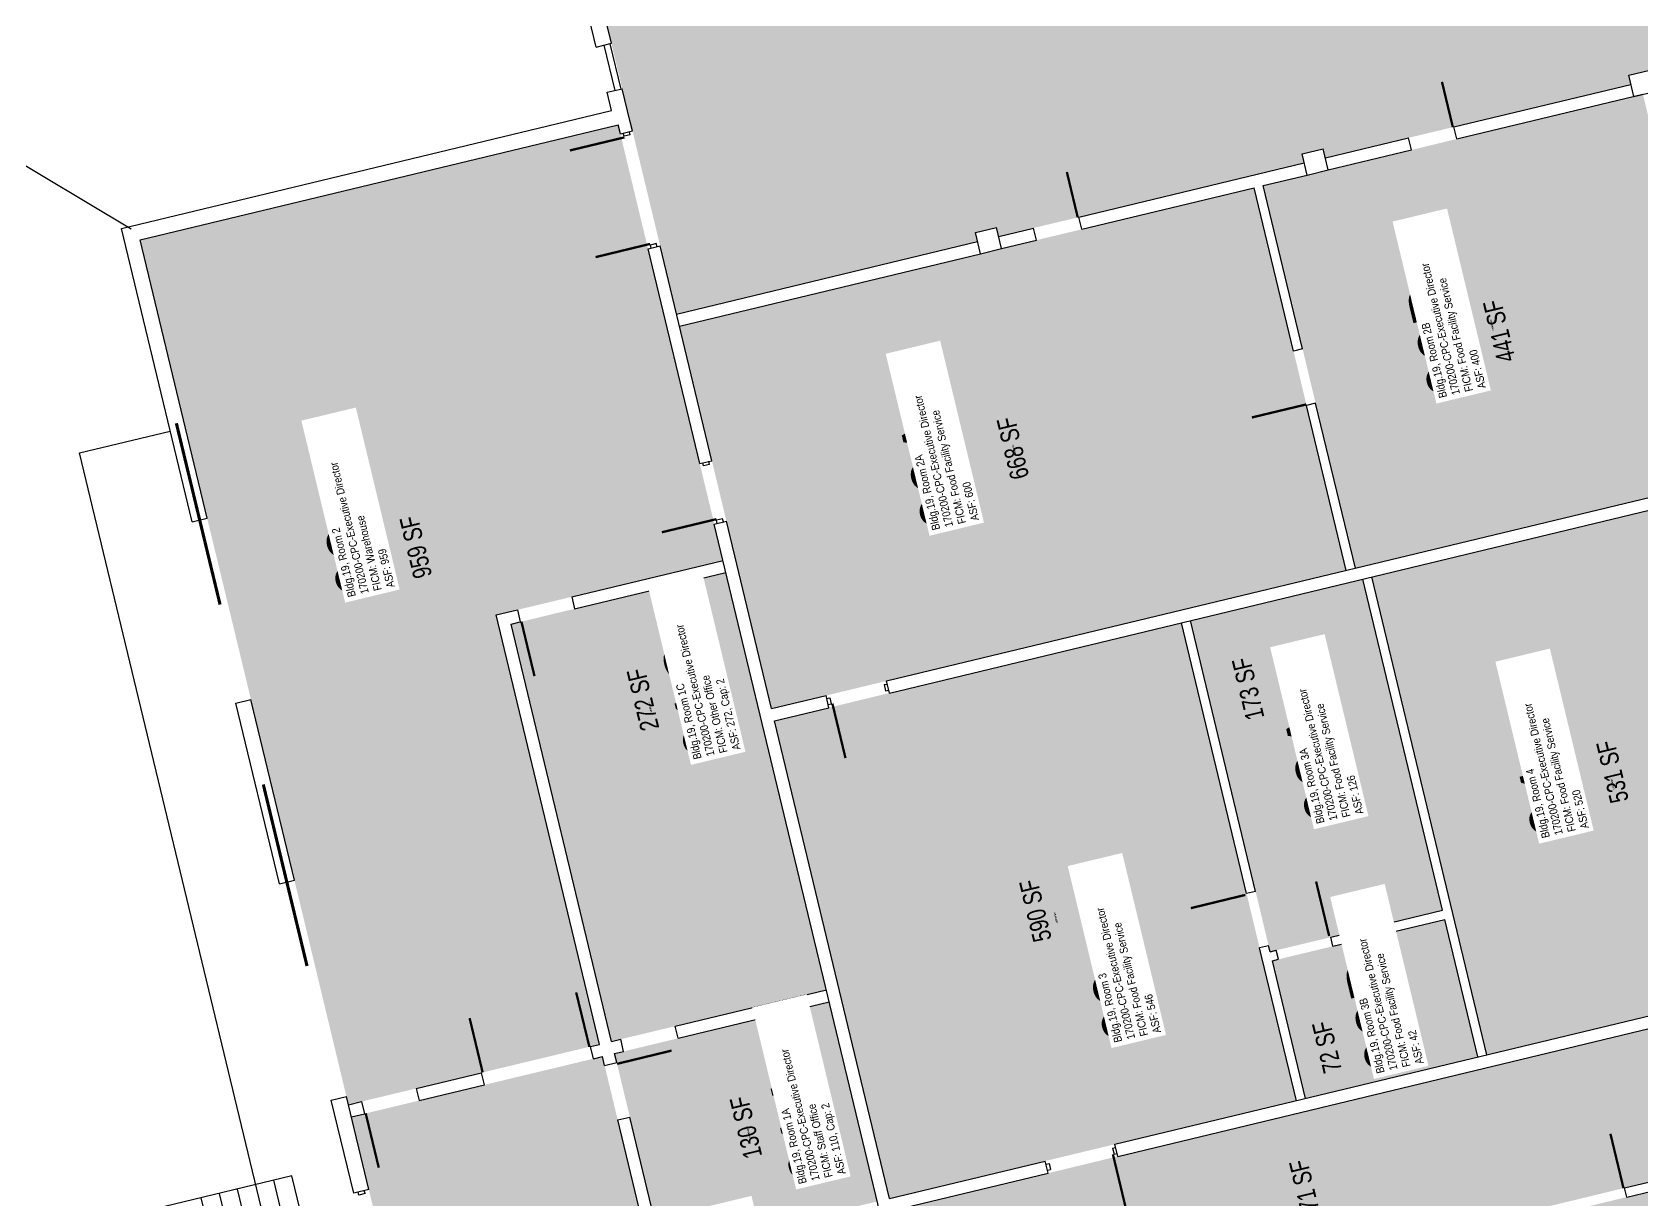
# Model space of a CAD drawing. Header units: inches. Extents: x 69214422 to 69219374, y 27667901 to 27671446.
# Drawn here: x 69215681 to 69216716, y 27669884 to 27670635 of the extents above; entities that cross this region are included whole.
import ezdxf
from ezdxf.enums import TextEntityAlignment as Align

# ---------------------------------------------------------------- set-up
doc = ezdxf.new("R2010")
doc.units = ezdxf.units.IN
doc.header["$LTSCALE"] = 100
doc.header["$MEASUREMENT"] = 0
for name, color, linetype in [('A-COLS', 5, 'CONTINUOUS'), ('A-DOOR', 2, 'CONTINUOUS'), ('A-GLAZ', 1, 'CONTINUOUS'), ('A-IDEN-RNUM', 7, 'CONTINUOUS'), ('A-IDEN-SNUM', 4, 'CONTINUOUS'), ('A-IDEN-VNUM', 4, 'CONTINUOUS'), ('A-SITE', 3, 'CONTINUOUS'), ('A-WALL', 5, 'CONTINUOUS'), ('AREA-TEXT', 3, 'CONTINUOUS'), ('Rooms-Category-Color', 7, 'CONTINUOUS'), ('Rooms-College-Color', 7, 'CONTINUOUS'), ('Rooms-Department-Color', 7, 'CONTINUOUS'), ('Rooms-Division-Color', 7, 'CONTINUOUS'), ('Rooms-Information', 7, 'CONTINUOUS')]:
    doc.layers.add(name, color=color, linetype=linetype)
doc.styles.add('CP_AREA', font='arial.ttf', dxfattribs={"height": 15})
doc.styles.add('CP_ROOMSNUMBER', font='arial.ttf', dxfattribs={"height": 1})
doc.styles.add('CP_ROOMVNUMBER', font='arial.ttf', dxfattribs={"width": 0.85, "height": 0.075})

msp = doc.modelspace()

# ---------------------------------------------------------------- hatches: boundary and pattern name
at = {"layer": 'Rooms-Category-Color', "true_color": 0xe3c5e1}
for points in [[(69216602.9, 27671101.2), (69216589.3, 27671097.9), (69216392.9, 27671050.6), (69216379.3, 27671047.4), (69216182.9, 27671000.1), (69216036.6, 27670964.9), (69216034.1, 27670964.3), (69216028.3, 27670962.9), (69215975.8, 27670950.2), (69215995, 27670870.5), (69215997.9, 27670858.4), (69215999.3, 27670852.5), (69216049.8, 27670643), (69216051.2, 27670637.2), (69216060.5, 27670598.3), (69216065.7, 27670576.9), (69216067.1, 27670571.1), (69216095.4, 27670453.4), (69216288.9, 27670500), (69216287.5, 27670505.8), (69216301.1, 27670509.1), (69216302.5, 27670503.3), (69216324.8, 27670508.7), (69216354, 27670515.7), (69216498.9, 27670550.6), (69216497.5, 27670556.4), (69216511.1, 27670559.7), (69216512.5, 27670553.8), (69216565.9, 27670566.7), (69216595.1, 27670573.7), (69216708.9, 27670601.1), (69216707.5, 27670606.9), (69216721.1, 27670610.2), (69216722.5, 27670604.4), (69216836.2, 27670631.8), (69216906.2, 27670648.6), (69216917.9, 27670651.4), (69216798.3, 27671148.2)], [(69216040.1, 27669982.4), (69216045.9, 27669983.8), (69215979.5, 27670259.9), (69215993.1, 27670263.2), (69216028.1, 27670271.6), (69216125.3, 27670295), (69216119.7, 27670318.4), (69216110.3, 27670357.3), (69216102.8, 27670388.4), (69216101.4, 27670394.2), (69216059.3, 27670569.2), (69216057.9, 27670575), (69215915.9, 27670540.9), (69215910.1, 27670539.5), (69215896.5, 27670536.2), (69215890.7, 27670534.8), (69215750.7, 27670501.1), (69215775.9, 27670396.1), (69215777.3, 27670390.2), (69215788.6, 27670343.6), (69215790, 27670337.7), (69215793.7, 27670322.2), (69215818.8, 27670218.2), (69215820.2, 27670212.3), (69215841.9, 27670121.9), (69215843.3, 27670116.1), (69215853.2, 27670075.2), (69215883.2, 27669950.3), (69215884.5, 27669945), (69215970.1, 27669965.6)]]:
    msp.add_hatch(color=254, dxfattribs=at).paths.add_polyline_path(points)
at = {"layer": 'Rooms-Category-Color', "true_color": 0xadadad}
msp.add_hatch(color=253, dxfattribs=at).paths.add_polyline_path([(69216933.4, 27670181), (69216925, 27670216), (69216827.4, 27670621.4), (69216838.1, 27670624), (69216908.1, 27670640.8), (69216919.8, 27670643.7), (69216980.9, 27670389.9), (69216987.9, 27670360.7), (69216993.5, 27670337.4), (69217025.1, 27670206.1), (69217033, 27670173.1), (69217091.8, 27669929.1), (69217114.3, 27669835.7), (69217183.1, 27669549.9), (69217185.4, 27669540.2), (69217219.3, 27669399.2), (69217209.6, 27669396.9), (69217135.7, 27669379.1), (69217126, 27669376.7), (69217108.9, 27669447.7), (69217099.6, 27669486.6), (69217096.3, 27669500.2), (69217094.9, 27669506), (69217086.4, 27669541), (69217074.5, 27669590.6), (69217034.7, 27669755.9), (69217026.3, 27669790.9), (69216985.8, 27669959.1), (69216704.8, 27669891.5), (69216669.8, 27669883), (69216577.5, 27669860.8), (69216542.5, 27669852.4), (69216297.5, 27669793.4), (69216108.9, 27669748), (69216133.2, 27669646.9), (69216080.7, 27669634.2), (69216010.7, 27669617.4), (69215966, 27669606.6), (69215955.4, 27669650.4), (69215944.7, 27669695.1), (69215941.3, 27669709.2), (69215918.7, 27669803), (69215917.3, 27669808.9), (69215907, 27669851.6), (69215897.6, 27669890.5), (69215889.7, 27669923.6), (69215886.4, 27669937.2), (69215972, 27669957.8), (69216042, 27669974.6), (69216047.8, 27669976), (69216049.2, 27669970.2), (69216057.6, 27669935.2), (69216080.6, 27669839.9), (69216226.4, 27669875), (69216234.2, 27669876.9), (69216254.6, 27669881.8), (69216276, 27669887), (69216334.3, 27669901), (69216379, 27669911.8), (69216553.9, 27669953.9), (69216556.1, 27669954.4), (69216606.4, 27669966.5), (69216608.6, 27669967), (69216729, 27669996), (69216734.9, 27669997.4), (69216962.4, 27670052.2), (69216963.3, 27670052.4), (69216961.5, 27670060.2), (69216960.5, 27670060), (69216933.3, 27670053.4), (69216927.9, 27670075.8), (69216918.1, 27670116.6), (69216911.3, 27670144.8), (69216940.4, 27670151.8)])
at = {"layer": 'Rooms-Category-Color', "true_color": 0xffe090}
for points in [[(69216500.7, 27670542.8), (69216514.3, 27670546.1), (69216567.8, 27670558.9), (69216597, 27670566), (69216716.6, 27670594.7), (69216775.8, 27670348.8), (69216531.8, 27670290), (69216506.2, 27670396), (69216497.8, 27670431), (69216472.5, 27670536)], [(69216118.1, 27670359.1), (69216097.3, 27670445.7), (69216290.7, 27670492.2), (69216304.3, 27670495.5), (69216326.7, 27670500.9), (69216355.9, 27670507.9), (69216466.7, 27670534.6), (69216492, 27670429.6), (69216500.4, 27670394.6), (69216525.9, 27670288.6), (69216230.4, 27670217.5), (69216191.5, 27670208.1), (69216186.6, 27670206.9), (69216176.9, 27670204.6), (69216156.5, 27670199.7), (69216130.5, 27670307.6), (69216129.1, 27670313.4), (69216127.5, 27670320.2)], [(69216815.3, 27670184.4), (69216808.3, 27670213.6), (69216777.7, 27670341), (69216542.4, 27670284.4), (69216616.3, 27669977.1), (69216721.3, 27670002.4), (69216727.2, 27670003.8), (69216838, 27670030.5), (69216843.8, 27670031.9), (69216851.6, 27670033.8), (69216846.2, 27670056.1), (69216836.4, 27670097)], [(69216477, 27670043.3), (69216476, 27670047.2), (69216467.6, 27670082.2), (69216425.7, 27670256.3), (69216536.5, 27670282.9), (69216587.8, 27670070), (69216515.9, 27670052.7), (69216480.9, 27670044.3)], [(69216178.8, 27670196.8), (69216158.3, 27670191.9), (69216232.3, 27669884.7), (69216252.7, 27669889.6), (69216274.1, 27669894.7), (69216318.8, 27669905.5), (69216324.7, 27669906.9), (69216332.4, 27669908.8), (69216377.2, 27669919.6), (69216470.5, 27669942), (69216476.3, 27669943.4), (69216493.8, 27669947.6), (69216470.2, 27670045.8), (69216461.8, 27670080.8), (69216419.9, 27670254.9), (69216232.2, 27670209.7), (69216193.3, 27670200.3), (69216188.5, 27670199.2)], [(69216478.4, 27670037.5), (69216482.3, 27670038.5), (69216517.3, 27670046.9), (69216589.2, 27670064.2), (69216610.5, 27669975.7), (69216593, 27669971.5), (69216587.2, 27669970.1), (69216499.7, 27669949)], [(69217020.5, 27669789.5), (69216981.4, 27669951.9), (69216706.2, 27669885.6), (69216671.2, 27669877.2), (69216590.5, 27669857.8), (69216691.2, 27669439.7), (69216899.2, 27669489.8), (69216938.1, 27669499.2), (69216984.8, 27669510.4), (69216993.2, 27669475.4), (69217090.4, 27669498.8), (69217089, 27669504.6), (69217080.6, 27669539.6), (69217070.1, 27669583.4), (69217028.9, 27669754.5)]]:
    msp.add_hatch(color=41, dxfattribs=at).paths.add_polyline_path(points)
at = {"layer": 'Rooms-Category-Color', "true_color": 0xfa9ba3}
for points in [[(69215994.9, 27670255.4), (69216029.9, 27670263.9), (69216127.2, 27670287.3), (69216127.4, 27670286.3), (69216149.2, 27670195.9), (69216150.6, 27670190), (69216191.8, 27670018.9), (69216094.5, 27669995.5), (69216059.5, 27669987.1), (69216053.7, 27669985.7), (69215989.1, 27670254)], [(69216055.6, 27669977.9), (69216061.4, 27669979.3), (69216096.4, 27669987.7), (69216193.6, 27670011.1), (69216224.5, 27669882.8), (69216220.6, 27669881.9), (69216214.8, 27669880.5), (69216086.5, 27669849.6), (69216073.8, 27669902.1), (69216065.4, 27669937.1), (69216060, 27669959.4), (69216057, 27669972.1)]]:
    msp.add_hatch(color=241, dxfattribs=at).paths.add_polyline_path(points)
at = {"layer": 'Rooms-College-Color', "true_color": 0xadadad}
for points in [[(69216602.9, 27671101.2), (69216589.3, 27671097.9), (69216392.9, 27671050.6), (69216379.3, 27671047.4), (69216182.9, 27671000.1), (69216036.6, 27670964.9), (69216034.1, 27670964.3), (69216028.3, 27670962.9), (69215975.8, 27670950.2), (69215995, 27670870.5), (69215997.9, 27670858.4), (69215999.3, 27670852.5), (69216049.8, 27670643), (69216051.2, 27670637.2), (69216060.5, 27670598.3), (69216065.7, 27670576.9), (69216067.1, 27670571.1), (69216095.4, 27670453.4), (69216288.9, 27670500), (69216287.5, 27670505.8), (69216301.1, 27670509.1), (69216302.5, 27670503.3), (69216324.8, 27670508.7), (69216354, 27670515.7), (69216498.9, 27670550.6), (69216497.5, 27670556.4), (69216511.1, 27670559.7), (69216512.5, 27670553.8), (69216565.9, 27670566.7), (69216595.1, 27670573.7), (69216708.9, 27670601.1), (69216707.5, 27670606.9), (69216721.1, 27670610.2), (69216722.5, 27670604.4), (69216836.2, 27670631.8), (69216906.2, 27670648.6), (69216917.9, 27670651.4), (69216798.3, 27671148.2)], [(69216933.4, 27670181), (69216925, 27670216), (69216827.4, 27670621.4), (69216838.1, 27670624), (69216908.1, 27670640.8), (69216919.8, 27670643.7), (69216980.9, 27670389.9), (69216987.9, 27670360.7), (69216993.5, 27670337.4), (69217025.1, 27670206.1), (69217033, 27670173.1), (69217091.8, 27669929.1), (69217114.3, 27669835.7), (69217183.1, 27669549.9), (69217185.4, 27669540.2), (69217219.3, 27669399.2), (69217209.6, 27669396.9), (69217135.7, 27669379.1), (69217126, 27669376.7), (69217108.9, 27669447.7), (69217099.6, 27669486.6), (69217096.3, 27669500.2), (69217094.9, 27669506), (69217086.4, 27669541), (69217074.5, 27669590.6), (69217034.7, 27669755.9), (69217026.3, 27669790.9), (69216985.8, 27669959.1), (69216704.8, 27669891.5), (69216669.8, 27669883), (69216577.5, 27669860.8), (69216542.5, 27669852.4), (69216297.5, 27669793.4), (69216108.9, 27669748), (69216133.2, 27669646.9), (69216080.7, 27669634.2), (69216010.7, 27669617.4), (69215966, 27669606.6), (69215955.4, 27669650.4), (69215944.7, 27669695.1), (69215941.3, 27669709.2), (69215918.7, 27669803), (69215917.3, 27669808.9), (69215907, 27669851.6), (69215897.6, 27669890.5), (69215889.7, 27669923.6), (69215886.4, 27669937.2), (69215972, 27669957.8), (69216042, 27669974.6), (69216047.8, 27669976), (69216049.2, 27669970.2), (69216057.6, 27669935.2), (69216080.6, 27669839.9), (69216226.4, 27669875), (69216234.2, 27669876.9), (69216254.6, 27669881.8), (69216276, 27669887), (69216334.3, 27669901), (69216379, 27669911.8), (69216553.9, 27669953.9), (69216556.1, 27669954.4), (69216606.4, 27669966.5), (69216608.6, 27669967), (69216729, 27669996), (69216734.9, 27669997.4), (69216962.4, 27670052.2), (69216963.3, 27670052.4), (69216961.5, 27670060.2), (69216960.5, 27670060), (69216933.3, 27670053.4), (69216927.9, 27670075.8), (69216918.1, 27670116.6), (69216911.3, 27670144.8), (69216940.4, 27670151.8)], [(69216500.7, 27670542.8), (69216514.3, 27670546.1), (69216567.8, 27670558.9), (69216597, 27670566), (69216716.6, 27670594.7), (69216775.8, 27670348.8), (69216531.8, 27670290), (69216506.2, 27670396), (69216497.8, 27670431), (69216472.5, 27670536)], [(69216040.1, 27669982.4), (69216045.9, 27669983.8), (69215979.5, 27670259.9), (69215993.1, 27670263.2), (69216028.1, 27670271.6), (69216125.3, 27670295), (69216119.7, 27670318.4), (69216110.3, 27670357.3), (69216102.8, 27670388.4), (69216101.4, 27670394.2), (69216059.3, 27670569.2), (69216057.9, 27670575), (69215915.9, 27670540.9), (69215910.1, 27670539.5), (69215896.5, 27670536.2), (69215890.7, 27670534.8), (69215750.7, 27670501.1), (69215775.9, 27670396.1), (69215777.3, 27670390.2), (69215788.6, 27670343.6), (69215790, 27670337.7), (69215793.7, 27670322.2), (69215818.8, 27670218.2), (69215820.2, 27670212.3), (69215841.9, 27670121.9), (69215843.3, 27670116.1), (69215853.2, 27670075.2), (69215883.2, 27669950.3), (69215884.5, 27669945), (69215970.1, 27669965.6)], [(69216118.1, 27670359.1), (69216097.3, 27670445.7), (69216290.7, 27670492.2), (69216304.3, 27670495.5), (69216326.7, 27670500.9), (69216355.9, 27670507.9), (69216466.7, 27670534.6), (69216492, 27670429.6), (69216500.4, 27670394.6), (69216525.9, 27670288.6), (69216230.4, 27670217.5), (69216191.5, 27670208.1), (69216186.6, 27670206.9), (69216176.9, 27670204.6), (69216156.5, 27670199.7), (69216130.5, 27670307.6), (69216129.1, 27670313.4), (69216127.5, 27670320.2)], [(69216815.3, 27670184.4), (69216808.3, 27670213.6), (69216777.7, 27670341), (69216542.4, 27670284.4), (69216616.3, 27669977.1), (69216721.3, 27670002.4), (69216727.2, 27670003.8), (69216838, 27670030.5), (69216843.8, 27670031.9), (69216851.6, 27670033.8), (69216846.2, 27670056.1), (69216836.4, 27670097)], [(69215994.9, 27670255.4), (69216029.9, 27670263.9), (69216127.2, 27670287.3), (69216127.4, 27670286.3), (69216149.2, 27670195.9), (69216150.6, 27670190), (69216191.8, 27670018.9), (69216094.5, 27669995.5), (69216059.5, 27669987.1), (69216053.7, 27669985.7), (69215989.1, 27670254)], [(69216477, 27670043.3), (69216476, 27670047.2), (69216467.6, 27670082.2), (69216425.7, 27670256.3), (69216536.5, 27670282.9), (69216587.8, 27670070), (69216515.9, 27670052.7), (69216480.9, 27670044.3)], [(69216178.8, 27670196.8), (69216158.3, 27670191.9), (69216232.3, 27669884.7), (69216252.7, 27669889.6), (69216274.1, 27669894.7), (69216318.8, 27669905.5), (69216324.7, 27669906.9), (69216332.4, 27669908.8), (69216377.2, 27669919.6), (69216470.5, 27669942), (69216476.3, 27669943.4), (69216493.8, 27669947.6), (69216470.2, 27670045.8), (69216461.8, 27670080.8), (69216419.9, 27670254.9), (69216232.2, 27670209.7), (69216193.3, 27670200.3), (69216188.5, 27670199.2)], [(69216478.4, 27670037.5), (69216482.3, 27670038.5), (69216517.3, 27670046.9), (69216589.2, 27670064.2), (69216610.5, 27669975.7), (69216593, 27669971.5), (69216587.2, 27669970.1), (69216499.7, 27669949)], [(69216055.6, 27669977.9), (69216061.4, 27669979.3), (69216096.4, 27669987.7), (69216193.6, 27670011.1), (69216224.5, 27669882.8), (69216220.6, 27669881.9), (69216214.8, 27669880.5), (69216086.5, 27669849.6), (69216073.8, 27669902.1), (69216065.4, 27669937.1), (69216060, 27669959.4), (69216057, 27669972.1)], [(69217020.5, 27669789.5), (69216981.4, 27669951.9), (69216706.2, 27669885.6), (69216671.2, 27669877.2), (69216590.5, 27669857.8), (69216691.2, 27669439.7), (69216899.2, 27669489.8), (69216938.1, 27669499.2), (69216984.8, 27669510.4), (69216993.2, 27669475.4), (69217090.4, 27669498.8), (69217089, 27669504.6), (69217080.6, 27669539.6), (69217070.1, 27669583.4), (69217028.9, 27669754.5)]]:
    msp.add_hatch(color=253, dxfattribs=at).paths.add_polyline_path(points)
at = {"layer": 'Rooms-Department-Color', "true_color": 0x80bc67}
for points in [[(69216602.9, 27671101.2), (69216589.3, 27671097.9), (69216392.9, 27671050.6), (69216379.3, 27671047.4), (69216182.9, 27671000.1), (69216036.6, 27670964.9), (69216034.1, 27670964.3), (69216028.3, 27670962.9), (69215975.8, 27670950.2), (69215995, 27670870.5), (69215997.9, 27670858.4), (69215999.3, 27670852.5), (69216049.8, 27670643), (69216051.2, 27670637.2), (69216060.5, 27670598.3), (69216065.7, 27670576.9), (69216067.1, 27670571.1), (69216095.4, 27670453.4), (69216288.9, 27670500), (69216287.5, 27670505.8), (69216301.1, 27670509.1), (69216302.5, 27670503.3), (69216324.8, 27670508.7), (69216354, 27670515.7), (69216498.9, 27670550.6), (69216497.5, 27670556.4), (69216511.1, 27670559.7), (69216512.5, 27670553.8), (69216565.9, 27670566.7), (69216595.1, 27670573.7), (69216708.9, 27670601.1), (69216707.5, 27670606.9), (69216721.1, 27670610.2), (69216722.5, 27670604.4), (69216836.2, 27670631.8), (69216906.2, 27670648.6), (69216917.9, 27670651.4), (69216798.3, 27671148.2)], [(69216500.7, 27670542.8), (69216514.3, 27670546.1), (69216567.8, 27670558.9), (69216597, 27670566), (69216716.6, 27670594.7), (69216775.8, 27670348.8), (69216531.8, 27670290), (69216506.2, 27670396), (69216497.8, 27670431), (69216472.5, 27670536)], [(69216040.1, 27669982.4), (69216045.9, 27669983.8), (69215979.5, 27670259.9), (69215993.1, 27670263.2), (69216028.1, 27670271.6), (69216125.3, 27670295), (69216119.7, 27670318.4), (69216110.3, 27670357.3), (69216102.8, 27670388.4), (69216101.4, 27670394.2), (69216059.3, 27670569.2), (69216057.9, 27670575), (69215915.9, 27670540.9), (69215910.1, 27670539.5), (69215896.5, 27670536.2), (69215890.7, 27670534.8), (69215750.7, 27670501.1), (69215775.9, 27670396.1), (69215777.3, 27670390.2), (69215788.6, 27670343.6), (69215790, 27670337.7), (69215793.7, 27670322.2), (69215818.8, 27670218.2), (69215820.2, 27670212.3), (69215841.9, 27670121.9), (69215843.3, 27670116.1), (69215853.2, 27670075.2), (69215883.2, 27669950.3), (69215884.5, 27669945), (69215970.1, 27669965.6)], [(69216118.1, 27670359.1), (69216097.3, 27670445.7), (69216290.7, 27670492.2), (69216304.3, 27670495.5), (69216326.7, 27670500.9), (69216355.9, 27670507.9), (69216466.7, 27670534.6), (69216492, 27670429.6), (69216500.4, 27670394.6), (69216525.9, 27670288.6), (69216230.4, 27670217.5), (69216191.5, 27670208.1), (69216186.6, 27670206.9), (69216176.9, 27670204.6), (69216156.5, 27670199.7), (69216130.5, 27670307.6), (69216129.1, 27670313.4), (69216127.5, 27670320.2)], [(69216815.3, 27670184.4), (69216808.3, 27670213.6), (69216777.7, 27670341), (69216542.4, 27670284.4), (69216616.3, 27669977.1), (69216721.3, 27670002.4), (69216727.2, 27670003.8), (69216838, 27670030.5), (69216843.8, 27670031.9), (69216851.6, 27670033.8), (69216846.2, 27670056.1), (69216836.4, 27670097)], [(69215994.9, 27670255.4), (69216029.9, 27670263.9), (69216127.2, 27670287.3), (69216127.4, 27670286.3), (69216149.2, 27670195.9), (69216150.6, 27670190), (69216191.8, 27670018.9), (69216094.5, 27669995.5), (69216059.5, 27669987.1), (69216053.7, 27669985.7), (69215989.1, 27670254)], [(69216477, 27670043.3), (69216476, 27670047.2), (69216467.6, 27670082.2), (69216425.7, 27670256.3), (69216536.5, 27670282.9), (69216587.8, 27670070), (69216515.9, 27670052.7), (69216480.9, 27670044.3)], [(69216178.8, 27670196.8), (69216158.3, 27670191.9), (69216232.3, 27669884.7), (69216252.7, 27669889.6), (69216274.1, 27669894.7), (69216318.8, 27669905.5), (69216324.7, 27669906.9), (69216332.4, 27669908.8), (69216377.2, 27669919.6), (69216470.5, 27669942), (69216476.3, 27669943.4), (69216493.8, 27669947.6), (69216470.2, 27670045.8), (69216461.8, 27670080.8), (69216419.9, 27670254.9), (69216232.2, 27670209.7), (69216193.3, 27670200.3), (69216188.5, 27670199.2)], [(69216478.4, 27670037.5), (69216482.3, 27670038.5), (69216517.3, 27670046.9), (69216589.2, 27670064.2), (69216610.5, 27669975.7), (69216593, 27669971.5), (69216587.2, 27669970.1), (69216499.7, 27669949)], [(69216055.6, 27669977.9), (69216061.4, 27669979.3), (69216096.4, 27669987.7), (69216193.6, 27670011.1), (69216224.5, 27669882.8), (69216220.6, 27669881.9), (69216214.8, 27669880.5), (69216086.5, 27669849.6), (69216073.8, 27669902.1), (69216065.4, 27669937.1), (69216060, 27669959.4), (69216057, 27669972.1)], [(69217020.5, 27669789.5), (69216981.4, 27669951.9), (69216706.2, 27669885.6), (69216671.2, 27669877.2), (69216590.5, 27669857.8), (69216691.2, 27669439.7), (69216899.2, 27669489.8), (69216938.1, 27669499.2), (69216984.8, 27669510.4), (69216993.2, 27669475.4), (69217090.4, 27669498.8), (69217089, 27669504.6), (69217080.6, 27669539.6), (69217070.1, 27669583.4), (69217028.9, 27669754.5)]]:
    msp.add_hatch(color=83, dxfattribs=at).paths.add_polyline_path(points)
at = {"layer": 'Rooms-Department-Color', "true_color": 0xacacac}
msp.add_hatch(color=253, dxfattribs=at).paths.add_polyline_path([(69216933.4, 27670181), (69216925, 27670216), (69216827.4, 27670621.4), (69216838.1, 27670624), (69216908.1, 27670640.8), (69216919.8, 27670643.7), (69216980.9, 27670389.9), (69216987.9, 27670360.7), (69216993.5, 27670337.4), (69217025.1, 27670206.1), (69217033, 27670173.1), (69217091.8, 27669929.1), (69217114.3, 27669835.7), (69217183.1, 27669549.9), (69217185.4, 27669540.2), (69217219.3, 27669399.2), (69217209.6, 27669396.9), (69217135.7, 27669379.1), (69217126, 27669376.7), (69217108.9, 27669447.7), (69217099.6, 27669486.6), (69217096.3, 27669500.2), (69217094.9, 27669506), (69217086.4, 27669541), (69217074.5, 27669590.6), (69217034.7, 27669755.9), (69217026.3, 27669790.9), (69216985.8, 27669959.1), (69216704.8, 27669891.5), (69216669.8, 27669883), (69216577.5, 27669860.8), (69216542.5, 27669852.4), (69216297.5, 27669793.4), (69216108.9, 27669748), (69216133.2, 27669646.9), (69216080.7, 27669634.2), (69216010.7, 27669617.4), (69215966, 27669606.6), (69215955.4, 27669650.4), (69215944.7, 27669695.1), (69215941.3, 27669709.2), (69215918.7, 27669803), (69215917.3, 27669808.9), (69215907, 27669851.6), (69215897.6, 27669890.5), (69215889.7, 27669923.6), (69215886.4, 27669937.2), (69215972, 27669957.8), (69216042, 27669974.6), (69216047.8, 27669976), (69216049.2, 27669970.2), (69216057.6, 27669935.2), (69216080.6, 27669839.9), (69216226.4, 27669875), (69216234.2, 27669876.9), (69216254.6, 27669881.8), (69216276, 27669887), (69216334.3, 27669901), (69216379, 27669911.8), (69216553.9, 27669953.9), (69216556.1, 27669954.4), (69216606.4, 27669966.5), (69216608.6, 27669967), (69216729, 27669996), (69216734.9, 27669997.4), (69216962.4, 27670052.2), (69216963.3, 27670052.4), (69216961.5, 27670060.2), (69216960.5, 27670060), (69216933.3, 27670053.4), (69216927.9, 27670075.8), (69216918.1, 27670116.6), (69216911.3, 27670144.8), (69216940.4, 27670151.8)])
at = {"layer": 'Rooms-Division-Color', "true_color": 0x80bc67}
for points in [[(69216602.9, 27671101.2), (69216589.3, 27671097.9), (69216392.9, 27671050.6), (69216379.3, 27671047.4), (69216182.9, 27671000.1), (69216036.6, 27670964.9), (69216034.1, 27670964.3), (69216028.3, 27670962.9), (69215975.8, 27670950.2), (69215995, 27670870.5), (69215997.9, 27670858.4), (69215999.3, 27670852.5), (69216049.8, 27670643), (69216051.2, 27670637.2), (69216060.5, 27670598.3), (69216065.7, 27670576.9), (69216067.1, 27670571.1), (69216095.4, 27670453.4), (69216288.9, 27670500), (69216287.5, 27670505.8), (69216301.1, 27670509.1), (69216302.5, 27670503.3), (69216324.8, 27670508.7), (69216354, 27670515.7), (69216498.9, 27670550.6), (69216497.5, 27670556.4), (69216511.1, 27670559.7), (69216512.5, 27670553.8), (69216565.9, 27670566.7), (69216595.1, 27670573.7), (69216708.9, 27670601.1), (69216707.5, 27670606.9), (69216721.1, 27670610.2), (69216722.5, 27670604.4), (69216836.2, 27670631.8), (69216906.2, 27670648.6), (69216917.9, 27670651.4), (69216798.3, 27671148.2)], [(69216500.7, 27670542.8), (69216514.3, 27670546.1), (69216567.8, 27670558.9), (69216597, 27670566), (69216716.6, 27670594.7), (69216775.8, 27670348.8), (69216531.8, 27670290), (69216506.2, 27670396), (69216497.8, 27670431), (69216472.5, 27670536)], [(69216040.1, 27669982.4), (69216045.9, 27669983.8), (69215979.5, 27670259.9), (69215993.1, 27670263.2), (69216028.1, 27670271.6), (69216125.3, 27670295), (69216119.7, 27670318.4), (69216110.3, 27670357.3), (69216102.8, 27670388.4), (69216101.4, 27670394.2), (69216059.3, 27670569.2), (69216057.9, 27670575), (69215915.9, 27670540.9), (69215910.1, 27670539.5), (69215896.5, 27670536.2), (69215890.7, 27670534.8), (69215750.7, 27670501.1), (69215775.9, 27670396.1), (69215777.3, 27670390.2), (69215788.6, 27670343.6), (69215790, 27670337.7), (69215793.7, 27670322.2), (69215818.8, 27670218.2), (69215820.2, 27670212.3), (69215841.9, 27670121.9), (69215843.3, 27670116.1), (69215853.2, 27670075.2), (69215883.2, 27669950.3), (69215884.5, 27669945), (69215970.1, 27669965.6)], [(69216118.1, 27670359.1), (69216097.3, 27670445.7), (69216290.7, 27670492.2), (69216304.3, 27670495.5), (69216326.7, 27670500.9), (69216355.9, 27670507.9), (69216466.7, 27670534.6), (69216492, 27670429.6), (69216500.4, 27670394.6), (69216525.9, 27670288.6), (69216230.4, 27670217.5), (69216191.5, 27670208.1), (69216186.6, 27670206.9), (69216176.9, 27670204.6), (69216156.5, 27670199.7), (69216130.5, 27670307.6), (69216129.1, 27670313.4), (69216127.5, 27670320.2)], [(69216815.3, 27670184.4), (69216808.3, 27670213.6), (69216777.7, 27670341), (69216542.4, 27670284.4), (69216616.3, 27669977.1), (69216721.3, 27670002.4), (69216727.2, 27670003.8), (69216838, 27670030.5), (69216843.8, 27670031.9), (69216851.6, 27670033.8), (69216846.2, 27670056.1), (69216836.4, 27670097)], [(69215994.9, 27670255.4), (69216029.9, 27670263.9), (69216127.2, 27670287.3), (69216127.4, 27670286.3), (69216149.2, 27670195.9), (69216150.6, 27670190), (69216191.8, 27670018.9), (69216094.5, 27669995.5), (69216059.5, 27669987.1), (69216053.7, 27669985.7), (69215989.1, 27670254)], [(69216477, 27670043.3), (69216476, 27670047.2), (69216467.6, 27670082.2), (69216425.7, 27670256.3), (69216536.5, 27670282.9), (69216587.8, 27670070), (69216515.9, 27670052.7), (69216480.9, 27670044.3)], [(69216178.8, 27670196.8), (69216158.3, 27670191.9), (69216232.3, 27669884.7), (69216252.7, 27669889.6), (69216274.1, 27669894.7), (69216318.8, 27669905.5), (69216324.7, 27669906.9), (69216332.4, 27669908.8), (69216377.2, 27669919.6), (69216470.5, 27669942), (69216476.3, 27669943.4), (69216493.8, 27669947.6), (69216470.2, 27670045.8), (69216461.8, 27670080.8), (69216419.9, 27670254.9), (69216232.2, 27670209.7), (69216193.3, 27670200.3), (69216188.5, 27670199.2)], [(69216478.4, 27670037.5), (69216482.3, 27670038.5), (69216517.3, 27670046.9), (69216589.2, 27670064.2), (69216610.5, 27669975.7), (69216593, 27669971.5), (69216587.2, 27669970.1), (69216499.7, 27669949)], [(69216055.6, 27669977.9), (69216061.4, 27669979.3), (69216096.4, 27669987.7), (69216193.6, 27670011.1), (69216224.5, 27669882.8), (69216220.6, 27669881.9), (69216214.8, 27669880.5), (69216086.5, 27669849.6), (69216073.8, 27669902.1), (69216065.4, 27669937.1), (69216060, 27669959.4), (69216057, 27669972.1)], [(69217020.5, 27669789.5), (69216981.4, 27669951.9), (69216706.2, 27669885.6), (69216671.2, 27669877.2), (69216590.5, 27669857.8), (69216691.2, 27669439.7), (69216899.2, 27669489.8), (69216938.1, 27669499.2), (69216984.8, 27669510.4), (69216993.2, 27669475.4), (69217090.4, 27669498.8), (69217089, 27669504.6), (69217080.6, 27669539.6), (69217070.1, 27669583.4), (69217028.9, 27669754.5)]]:
    msp.add_hatch(color=83, dxfattribs=at).paths.add_polyline_path(points)
at = {"layer": 'Rooms-Division-Color', "true_color": 0xadadad}
msp.add_hatch(color=253, dxfattribs=at).paths.add_polyline_path([(69216933.4, 27670181), (69216925, 27670216), (69216827.4, 27670621.4), (69216838.1, 27670624), (69216908.1, 27670640.8), (69216919.8, 27670643.7), (69216980.9, 27670389.9), (69216987.9, 27670360.7), (69216993.5, 27670337.4), (69217025.1, 27670206.1), (69217033, 27670173.1), (69217091.8, 27669929.1), (69217114.3, 27669835.7), (69217183.1, 27669549.9), (69217185.4, 27669540.2), (69217219.3, 27669399.2), (69217209.6, 27669396.9), (69217135.7, 27669379.1), (69217126, 27669376.7), (69217108.9, 27669447.7), (69217099.6, 27669486.6), (69217096.3, 27669500.2), (69217094.9, 27669506), (69217086.4, 27669541), (69217074.5, 27669590.6), (69217034.7, 27669755.9), (69217026.3, 27669790.9), (69216985.8, 27669959.1), (69216704.8, 27669891.5), (69216669.8, 27669883), (69216577.5, 27669860.8), (69216542.5, 27669852.4), (69216297.5, 27669793.4), (69216108.9, 27669748), (69216133.2, 27669646.9), (69216080.7, 27669634.2), (69216010.7, 27669617.4), (69215966, 27669606.6), (69215955.4, 27669650.4), (69215944.7, 27669695.1), (69215941.3, 27669709.2), (69215918.7, 27669803), (69215917.3, 27669808.9), (69215907, 27669851.6), (69215897.6, 27669890.5), (69215889.7, 27669923.6), (69215886.4, 27669937.2), (69215972, 27669957.8), (69216042, 27669974.6), (69216047.8, 27669976), (69216049.2, 27669970.2), (69216057.6, 27669935.2), (69216080.6, 27669839.9), (69216226.4, 27669875), (69216234.2, 27669876.9), (69216254.6, 27669881.8), (69216276, 27669887), (69216334.3, 27669901), (69216379, 27669911.8), (69216553.9, 27669953.9), (69216556.1, 27669954.4), (69216606.4, 27669966.5), (69216608.6, 27669967), (69216729, 27669996), (69216734.9, 27669997.4), (69216962.4, 27670052.2), (69216963.3, 27670052.4), (69216961.5, 27670060.2), (69216960.5, 27670060), (69216933.3, 27670053.4), (69216927.9, 27670075.8), (69216918.1, 27670116.6), (69216911.3, 27670144.8), (69216940.4, 27670151.8)])

# ---------------------------------------------------------------- linework, layer by layer
at = {"layer": 'A-COLS'}
for p, q in [((69216707.5, 27670606.9), (69216721.1, 27670610.2)), ((69216710.7, 27670593.3), (69216707.5, 27670606.9)), ((69216710.7, 27670593.3), (69216724.3, 27670596.6)), ((69216497.5, 27670556.4), (69216511.1, 27670559.7)), ((69216514.3, 27670546.1), (69216511.1, 27670559.7)), ((69216500.7, 27670542.8), (69216497.5, 27670556.4)), ((69216500.7, 27670542.8), (69216514.3, 27670546.1)), ((69216287.5, 27670505.8), (69216301.1, 27670509.1)), ((69216304.3, 27670495.5), (69216301.1, 27670509.1)), ((69216290.7, 27670492.2), (69216287.5, 27670505.8)), ((69216290.7, 27670492.2), (69216304.3, 27670495.5))]:
    msp.add_line(p, q, dxfattribs=at)
at = {"layer": 'A-DOOR'}
for points in [[(69216594.4, 27670573.6, 1.5, 1.5, 0), (69216587.4, 27670602.7, 0, 0, 0), (69216588.1, 27670602.9, 0, 0, 0.414214), (69216565.9, 27670566.7, 0, 0, 0.414214)], [(69216061.9, 27670567, 1.5, 1.5, 0), (69216026.9, 27670558.6, 0, 0, 0), (69216027.1, 27670557.8, 0, 0, 0.414214), (69216071.6, 27670533.1, 0, 0, 0.414214)], [(69216353.3, 27670515.5, 1.5, 1.5, 0), (69216346.3, 27670544.7, 0, 0, 0), (69216347, 27670544.9, 0, 0, 0.414214), (69216324.8, 27670508.7, 0, 0, 0.414214)], [(69216078.4, 27670498.5, 1.5, 1.5, 0), (69216043.4, 27670490, 0, 0, 0), (69216043.2, 27670490.8, 0, 0, -0.414214), (69216071.6, 27670533.1, 0, 0, -0.414214)], [(69216500.2, 27670395.3, 1.5, 1.5, 0), (69216465.2, 27670386.9, 0, 0, 0), (69216465.1, 27670387.6, 0, 0, -0.414214), (69216493.4, 27670429.9, 0, 0, -0.414214)], [(69216121, 27670321.5, 1.5, 1.5, 0), (69216086, 27670313.1, 0, 0, 0), (69216085.8, 27670313.8, 0, 0, -0.414214), (69216114.2, 27670356.1, 0, 0, -0.414214)], [(69215995.7, 27670255.6, 1.5, 1.5, 0), (69216004.1, 27670220.6, 0, 0, 0), (69216004.8, 27670220.8, 0, 0, 0.414214), (69216029.6, 27670265.3, 0, 0, 0.414214)], [(69216195.6, 27670202.9, 1.5, 1.5, 0), (69216204, 27670167.9, 0, 0, 0), (69216204.7, 27670168.1, 0, 0, 0.414214), (69216229.5, 27670212.6, 0, 0, 0.414214)], [(69216514.9, 27670053.5, 1.5, 1.5, 0), (69216506.5, 27670088.5, 0, 0, 0), (69216505.7, 27670088.3, 0, 0, 0.414214), (69216481, 27670043.8, 0, 0, 0.414214)], [(69216461, 27670079.9, 1.5, 1.5, 0), (69216426, 27670071.4, 0, 0, 0), (69216426.1, 27670070.7, 0, 0, 0.414214), (69216470.7, 27670046, 0, 0, 0.414214)], [(69216039.4, 27669982.2, 1.5, 1.5, 0), (69216030.9, 27670017.2, 0, 0, 0), (69216030.2, 27670017.1, 0, 0, 0.414214), (69216005.4, 27669972.5, 0, 0, 0.414214)], [(69215970.8, 27669965.7, 1.5, 1.5, 0), (69215962.4, 27670000.7, 0, 0, 0), (69215963.1, 27670000.9, 0, 0, -0.414214), (69216005.4, 27669972.5, 0, 0, -0.414214)], [(69216057.2, 27669971.3, 1.5, 1.5, 0), (69216092.2, 27669979.8, 0, 0, 0), (69216092.3, 27669979, 0, 0, -0.414214), (69216063.9, 27669936.7, 0, 0, -0.414214)], [(69215895.6, 27669939.5, 1.5, 1.5, 0), (69215904, 27669904.5, 0, 0, 0), (69215904.8, 27669904.7, 0, 0, 0.414214), (69215929.5, 27669949.2, 0, 0, 0.414214)], [(69216704.1, 27669891.3, 1.5, 1.5, 0), (69216695.7, 27669926.3, 0, 0, 0), (69216695, 27669926.1, 0, 0, 0.414214), (69216670.2, 27669881.6, 0, 0, 0.414214)], [(69216375.9, 27669913.1, 1.5, 1.5, 0), (69216385.7, 27669872.2, 0, 0, 0), (69216386.5, 27669872.4, 0, 0, -0.414214), (69216335.8, 27669903.4, 0, 0, -0.414214)], [(69215899.6, 27669852.7, 1.5, 1.5, 0), (69215864.6, 27669844.2, 0, 0, 0), (69215864.4, 27669845, 0, 0, -0.414214), (69215892.8, 27669887.3, 0, 0, -0.414214)]]:
    msp.add_lwpolyline(points, format="xyseb", dxfattribs=at)
at = {"layer": 'A-DOOR', "const_width": 2}
for points in [[(69215802, 27670266.6), (69215773.9, 27670383.2)], [(69215857.9, 27670034.2), (69215829.8, 27670150.9)]]:
    msp.add_lwpolyline(points, dxfattribs=at)
at = {"layer": 'A-GLAZ'}
for p, q in [((69216048.6, 27670626.3), (69216055.7, 27670597.1)), ((69216052.5, 27670627.2), (69216059.5, 27670598.1))]:
    msp.add_line(p, q, dxfattribs=at)
at = {"layer": 'A-SITE'}
for p, q in [((69215744.9, 27670507.9), (69215451.7, 27670683.2)), ((69215711.6, 27670364.1), (69215770, 27670378.2)), ((69215841.8, 27669823.6), (69215711.6, 27670364.1)), ((69215848.2, 27669899.2), (69215766.6, 27669879.5)), ((69215853.4, 27669826.4), (69215836.6, 27669896.4)), ((69215865.1, 27669829.2), (69215848.2, 27669899.2)), ((69215818.4, 27669818), (69215801.6, 27669888)), ((69215830.1, 27669820.8), (69215813.2, 27669890.8)), ((69215806.8, 27669815.2), (69215789.9, 27669885.2))]:
    msp.add_line(p, q, dxfattribs=at)
at = {"layer": 'A-WALL'}
for p, q in [((69216053.5, 27670627.5), (69215995, 27670870.5)), ((69216043.8, 27670625.1), (69215985.3, 27670868.2)), ((69216043.8, 27670625.1), (69216053.5, 27670627.5)), ((69216595.1, 27670573.7), (69216708.9, 27670601.1)), ((69216050.8, 27670596), (69216060.5, 27670598.3)), ((69216053.6, 27670584.3), (69216050.8, 27670596)), ((69216065.7, 27670576.9), (69216060.5, 27670598.3)), ((69216597, 27670566), (69216716.6, 27670594.7)), ((69215738.6, 27670508.5), (69216053.6, 27670584.3)), ((69215750.7, 27670501.1), (69216057.9, 27670575)), ((69216059.3, 27670569.2), (69216057.9, 27670575)), ((69216059.3, 27670569.2), (69216067.1, 27670571.1)), ((69216061.7, 27670567.7), (69216061.2, 27670569.7)), ((69216065.6, 27670568.7), (69216061.7, 27670567.7)), ((69216065.6, 27670568.7), (69216065.1, 27670570.6)), ((69216067.1, 27670571.1), (69216065.7, 27670576.9)), ((69216597, 27670566), (69216595.1, 27670573.7)), ((69216512.5, 27670553.8), (69216565.9, 27670566.7)), ((69216514.3, 27670546.1), (69216567.8, 27670558.9)), ((69216567.8, 27670558.9), (69216565.9, 27670566.7)), ((69216354, 27670515.7), (69216498.9, 27670550.6)), ((69216472.5, 27670536), (69216500.7, 27670542.8)), ((69216355.9, 27670507.9), (69216466.7, 27670534.6)), ((69216492, 27670429.6), (69216466.7, 27670534.6)), ((69216497.8, 27670431), (69216472.5, 27670536)), ((69215784, 27670319.9), (69215738.6, 27670508.5)), ((69216302.5, 27670503.3), (69216324.8, 27670508.7)), ((69216326.7, 27670500.9), (69216324.8, 27670508.7)), ((69216355.9, 27670507.9), (69216354, 27670515.7)), ((69215793.7, 27670322.2), (69215750.7, 27670501.1)), ((69216077.1, 27670495.3), (69216084.9, 27670497.2)), ((69216082.4, 27670498.7), (69216078.6, 27670497.7)), ((69216079, 27670495.8), (69216078.6, 27670497.7)), ((69216082.9, 27670496.7), (69216082.4, 27670498.7)), ((69216118.1, 27670359.1), (69216084.9, 27670497.2)), ((69216095.4, 27670453.4), (69216288.9, 27670500)), ((69216304.3, 27670495.5), (69216326.7, 27670500.9)), ((69216110.3, 27670357.3), (69216077.1, 27670495.3)), ((69216097.3, 27670445.7), (69216290.7, 27670492.2)), ((69216497.8, 27670431), (69216492, 27670429.6)), ((69216506.2, 27670396), (69216500.4, 27670394.6)), ((69216525.9, 27670288.6), (69216500.4, 27670394.6)), ((69216531.8, 27670290), (69216506.2, 27670396)), ((69216110.3, 27670357.3), (69216118.1, 27670359.1)), ((69216112.7, 27670355.8), (69216112.3, 27670357.7)), ((69216116.6, 27670356.7), (69216112.7, 27670355.8)), ((69216116.6, 27670356.7), (69216116.1, 27670358.7)), ((69216230.4, 27670217.5), (69216783.6, 27670350.6)), ((69216232.2, 27670209.7), (69216785.4, 27670342.9)), ((69215784, 27670319.9), (69215793.7, 27670322.2)), ((69216125, 27670321.7), (69216121.2, 27670320.8)), ((69216121.6, 27670318.8), (69216121.2, 27670320.8)), ((69216125.5, 27670319.8), (69216125, 27670321.7)), ((69216119.7, 27670318.4), (69216127.5, 27670320.2)), ((69216226.4, 27669875), (69216119.7, 27670318.4)), ((69216156.5, 27670199.7), (69216127.5, 27670320.2)), ((69216028.1, 27670271.6), (69216125.3, 27670295)), ((69216029.9, 27670263.9), (69216127.2, 27670287.3)), ((69216587.8, 27670070), (69216536.5, 27670282.9)), ((69216616.3, 27669977.1), (69216542.4, 27670284.4)), ((69216028.1, 27670271.6), (69216029.9, 27670263.9)), ((69215979.5, 27670259.9), (69215993.1, 27670263.2)), ((69216045.9, 27669983.8), (69215979.5, 27670259.9)), ((69215993.1, 27670263.2), (69215994.9, 27670255.4)), ((69215989.1, 27670254), (69215994.9, 27670255.4)), ((69216053.7, 27669985.7), (69215989.1, 27670254)), ((69216461.8, 27670080.8), (69216419.9, 27670254.9)), ((69216467.6, 27670082.2), (69216425.7, 27670256.3)), ((69216232.2, 27670209.7), (69216230.4, 27670217.5)), ((69216156.5, 27670199.7), (69216191.5, 27670208.1)), ((69216193.3, 27670200.3), (69216191.5, 27670208.1)), ((69216191.9, 27670206.2), (69216193.9, 27670206.6)), ((69216193.9, 27670206.6), (69216194.8, 27670202.7)), ((69216228.9, 27670215.1), (69216230.8, 27670215.5)), ((69216228.9, 27670215.1), (69216229.8, 27670211.2)), ((69216229.8, 27670211.2), (69216231.8, 27670211.6)), ((69215812.1, 27670203.2), (69215821.8, 27670205.5)), ((69215840.1, 27670087), (69215812.1, 27670203.2)), ((69215849.8, 27670089.3), (69215821.8, 27670205.5)), ((69216158.3, 27670191.9), (69216193.3, 27670200.3)), ((69216192.9, 27670202.3), (69216194.8, 27670202.7)), ((69216232.3, 27669884.7), (69216158.3, 27670191.9)), ((69215840.1, 27670087), (69215849.8, 27670089.3)), ((69216467.6, 27670082.2), (69216461.8, 27670080.8)), ((69216515.9, 27670052.7), (69216587.8, 27670070)), ((69216517.3, 27670046.9), (69216589.2, 27670064.2)), ((69216610.5, 27669975.7), (69216589.2, 27670064.2)), ((69216377.2, 27669919.6), (69216961.5, 27670060.2)), ((69216379, 27669911.8), (69216963.3, 27670052.4)), ((69216517.3, 27670046.9), (69216515.9, 27670052.7)), ((69216476, 27670047.2), (69216470.2, 27670045.8)), ((69216493.8, 27669947.6), (69216470.2, 27670045.8)), ((69216477, 27670043.3), (69216476, 27670047.2)), ((69216477, 27670043.3), (69216480.9, 27670044.3)), ((69216482.3, 27670038.5), (69216480.9, 27670044.3)), ((69216478.4, 27670037.5), (69216482.3, 27670038.5)), ((69216499.7, 27669949), (69216478.4, 27670037.5)), ((69216094.5, 27669995.5), (69216191.8, 27670018.9)), ((69216096.4, 27669987.7), (69216193.6, 27670011.1)), ((69216096.4, 27669987.7), (69216094.5, 27669995.5)), ((69216040.1, 27669982.4), (69216045.9, 27669983.8)), ((69216042, 27669974.6), (69216040.1, 27669982.4)), ((69216053.7, 27669985.7), (69216059.5, 27669987.1)), ((69216055.6, 27669977.9), (69216061.4, 27669979.3)), ((69216061.4, 27669979.3), (69216059.5, 27669987.1)), ((69216042, 27669974.6), (69216047.8, 27669976)), ((69216049.2, 27669970.2), (69216047.8, 27669976)), ((69216049.2, 27669970.2), (69216057, 27669972.1)), ((69216057, 27669972.1), (69216055.6, 27669977.9)), ((69215928, 27669955.4), (69215970.1, 27669965.6)), ((69215972, 27669957.8), (69215970.1, 27669965.6)), ((69216704.8, 27669891.5), (69216985.8, 27669959.1)), ((69215873.5, 27669948), (69215883.2, 27669950.3)), ((69215887.9, 27669888.2), (69215873.5, 27669948)), ((69215897.6, 27669890.5), (69215883.2, 27669950.3)), ((69215928, 27669955.4), (69215929.9, 27669947.7)), ((69215929.9, 27669947.7), (69215972, 27669957.8)), ((69216706.2, 27669885.6), (69216981.4, 27669951.9)), ((69215884.5, 27669945), (69215893, 27669947)), ((69215886.4, 27669937.2), (69215894.9, 27669939.2)), ((69215893, 27669947), (69215894.9, 27669939.2)), ((69216057.6, 27669935.2), (69216065.4, 27669937.1)), ((69216080.6, 27669839.9), (69216057.6, 27669935.2)), ((69216086.5, 27669849.6), (69216065.4, 27669937.1)), ((69216375.7, 27669917.1), (69216377.6, 27669917.6)), ((69216375.7, 27669917.1), (69216376.6, 27669913.3)), ((69216379, 27669911.8), (69216377.2, 27669919.6)), ((69216232.3, 27669884.7), (69216332.4, 27669908.8)), ((69216334.3, 27669901), (69216332.4, 27669908.8)), ((69216332.9, 27669906.8), (69216334.9, 27669907.3)), ((69216334.9, 27669907.3), (69216335.8, 27669903.4)), ((69216376.6, 27669913.3), (69216378.6, 27669913.7)), ((69216226.4, 27669875), (69216334.3, 27669901)), ((69216333.8, 27669903), (69216335.8, 27669903.4)), ((69215897.6, 27669890.5), (69215887.9, 27669888.2)), ((69215891.3, 27669886.9), (69215890.8, 27669888.9)), ((69215895.2, 27669887.9), (69215891.3, 27669886.9)), ((69215895.2, 27669887.9), (69215894.7, 27669889.8)), ((69216706.2, 27669885.6), (69216704.8, 27669891.5))]:
    msp.add_line(p, q, dxfattribs=at)

# ---------------------------------------------------------------- texts
at = {"layer": 'A-IDEN-RNUM', "style": 'CP_ROOMSNUMBER', "width": 0.85}
for s, p in [('0002-B0', (69216619.6, 27670446.3)), ('0002-A0', (69216312.5, 27670365.8)), ('0002-00', (69215891.6, 27670297.2)), ('0001-C0', (69216078.5, 27670200.2)), ('0003-A0', (69216510.9, 27670165.3)), ('0004-00', (69216697.1, 27670151.3)), ('0003-00', (69216339.2, 27670065.2)), ('0003-B0', (69216549.6, 27670004.8)), ('0001-A0', (69216141.6, 27669927.4))]:
    msp.add_text(s, height=1, rotation=103.5348, dxfattribs=at).set_placement(p, align=Align.MIDDLE)
at = {"layer": 'A-IDEN-SNUM', "style": 'CP_ROOMSNUMBER', "width": 0.85}
for s, p in [('01900002B0', (69216619.6, 27670446.3)), ('01900002A0', (69216312.5, 27670365.8)), ('0190000200', (69215891.6, 27670297.2)), ('01900001C0', (69216078.5, 27670200.2)), ('01900003A0', (69216510.9, 27670165.3)), ('0190000400', (69216697.1, 27670151.3)), ('0190000300', (69216339.2, 27670065.2)), ('01900003B0', (69216549.6, 27670004.8)), ('01900001A0', (69216141.6, 27669927.4))]:
    msp.add_text(s, height=1, rotation=103.5348, dxfattribs=at).set_placement(p, align=Align.MIDDLE)
at = {"layer": 'A-IDEN-VNUM', "style": 'CP_ROOMVNUMBER', "width": 0.85}
for s, p in [('02B', (69216589.6, 27670439.1)), ('02A', (69216263.8, 27670354.1)), ('02', (69215891.6, 27670297.2)), ('01C', (69216111.4, 27670208.1)), ('03A', (69216510.9, 27670165.3)), ('04', (69216659.1, 27670142.2)), ('03B', (69216549.6, 27670004.8)), ('03', (69216384.2, 27670010.7)), ('01A', (69216179.5, 27669934))]:
    msp.add_text(s, height=36, rotation=103.5348, dxfattribs=at).set_placement(p, align=Align.MIDDLE)
at = {"layer": 'AREA-TEXT', "style": 'CP_AREA', "width": 0.75}
for s, p in [('441 SF', (69216624.2, 27670442.4)), ('668 SF', (69216311.6, 27670367.1)), ('959 SF', (69215927.8, 27670303.5)), ('173 SF', (69216462.8, 27670212.4)), ('272 SF', (69216073.8, 27670205.5)), ('531 SF', (69216697, 27670159.1)), ('590 SF', (69216326.1, 27670069.8)), ('72 SF', (69216513.5, 27669982)), ('130 SF', (69216140, 27669930.4)), ('1,871 SF', (69216500.8, 27669884.5))]:
    msp.add_text(s, height=12, rotation=103.5348, dxfattribs=at).set_placement(p, align=Align.MIDDLE_CENTER)

# ---------------------------------------------------------------- next in the draw order: texts
at = {"layer": 'Rooms-Information', "char_height": 5.143, "width": 115.2, "attachment_point": 7, "rotation": 103.5348, "style": 'CP_ROOMVNUMBER', "bg_fill": 3, "box_fill_scale": 1.5, "bg_fill_color": 256, "bg_fill_true_color": 13158600, "bg_fill_transparency": 0}
for s, insert in [('Bldg.19, Room 2B^M^J170200-CPC-Executive Director^M^JFICM: Food Facility Service^M^JASF: 400', (69216615.8, 27670406.2)), ('Bldg.19, Room 2A^M^J170200-CPC-Executive Director^M^JFICM: Food Facility Service^M^JASF: 600', (69216290, 27670321.2)), ('Bldg.19, Room 2^M^J170200-CPC-Executive Director^M^JFICM: Warehouse^M^JASF: 959', (69215914.4, 27670278.2)), ('Bldg.19, Room 1C^M^J170200-CPC-Executive Director^M^JFICM: Other Office^M^JASF: 272, Cap: 2', (69216138.1, 27670174.2)), ('Bldg.19, Room 3A^M^J170200-CPC-Executive Director^M^JFICM: Food Facility Service^M^JASF: 126', (69216537.1, 27670132.5)), ('Bldg.19, Room 4^M^J170200-CPC-Executive Director^M^JFICM: Food Facility Service^M^JASF: 520', (69216681.9, 27670123.2)), ('Bldg.19, Room 3^M^J170200-CPC-Executive Director^M^JFICM: Food Facility Service^M^JASF: 546', (69216407, 27669991.8)), ('Bldg.19, Room 3B^M^J170200-CPC-Executive Director^M^JFICM: Food Facility Service^M^JASF: 42', (69216575.7, 27669971.9)), ('Bldg.19, Room 1A^M^J170200-CPC-Executive Director^M^JFICM: Staff Office^M^JASF: 110, Cap: 2', (69216205.7, 27669901.2))]:
    msp.add_mtext(s, dxfattribs=dict(at, insert=insert))

# ---------------------------------------------------------------- next in the draw order: texts
at = {"layer": 'Rooms-Information', "insert": (69216168.7, 27669771.3), "char_height": 5.143, "width": 115.2, "attachment_point": 7, "rotation": 103.5348, "style": 'CP_ROOMVNUMBER', "bg_fill": 3, "box_fill_scale": 1.5, "bg_fill_color": 256, "bg_fill_true_color": 13158600, "bg_fill_transparency": 0}
msp.add_mtext('Bldg.19, Room C001^M^J128300-FacMgmt-Custodial Services^M^JFICM: Corridor / Circulation^M^JASF: ', dxfattribs=at)

doc.saveas('drawing.dxf')
